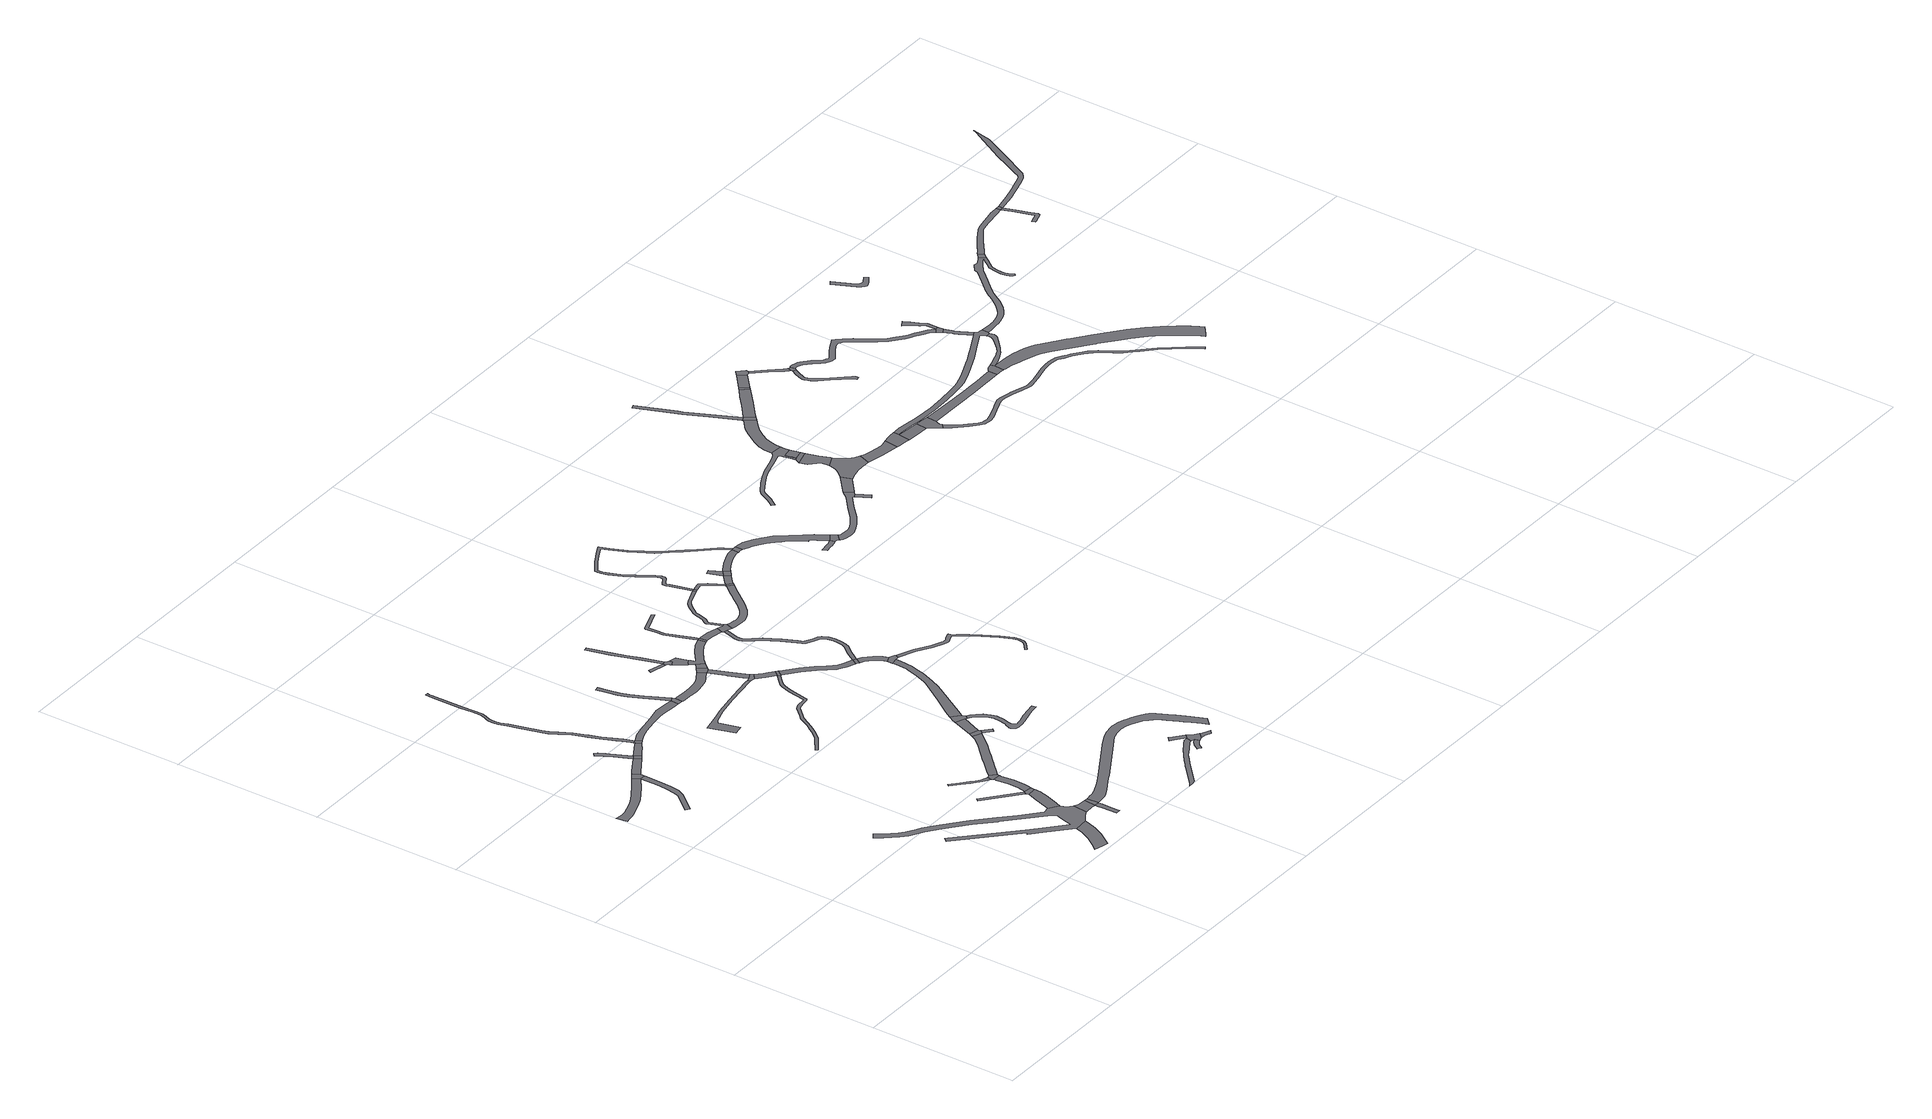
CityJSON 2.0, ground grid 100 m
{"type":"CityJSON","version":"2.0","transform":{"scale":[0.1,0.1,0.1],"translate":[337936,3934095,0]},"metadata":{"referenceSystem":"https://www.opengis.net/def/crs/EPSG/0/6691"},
"CityObjects":{
"road1":{"type":"Road","attributes":{"RoadStructureAttribute.sectionType":"1"},"geometry":[{"type":"MultiSurface","lod":"1","boundaries":[[[0,1,2,3,4,5,6,7,8,9,10,11,12,13,14,15,16,17,18,7,19,20,21,22,23,24,25,26,27,28,29]]]}]},
"road2":{"type":"Road","geometry":[{"type":"MultiSurface","lod":"1","boundaries":[[[18,30,31,19,7]]]}]},
"road3":{"type":"Road","attributes":{"RoadStructureAttribute.sectionType":"1"},"geometry":[{"type":"MultiSurface","lod":"1","boundaries":[[[32,31,30,33,34,35]]]}]},
"road4":{"type":"Road","attributes":{"RoadStructureAttribute.sectionType":"1"},"geometry":[{"type":"MultiSurface","lod":"1","boundaries":[[[36,37,38,39,40,41,42,43,44,45,46,47,48,49,50,51,52,53,54,55,56,57,58,59,60,61,62,63,64,65,66,67,68,69,70,71,72,73,74,75,76,77,78,79,80,81,82,83]]]}]},
"road5":{"type":"Road","attributes":{"RoadStructureAttribute.sectionType":"1"},"geometry":[{"type":"MultiSurface","lod":"1","boundaries":[[[84,85,86,87,88,89,90,91,92,35]]]}]},
"road6":{"type":"Road","geometry":[{"type":"MultiSurface","lod":"1","boundaries":[[[34,93,84,35]]]}]},
"road7":{"type":"Road","geometry":[{"type":"MultiSurface","lod":"1","boundaries":[[[79,94,95,96,97,98,99,100,101,102,103,104,105,106,80]]]}]},
"road8":{"type":"Road","attributes":{"RoadStructureAttribute.sectionType":"1"},"geometry":[{"type":"MultiSurface","lod":"1","boundaries":[[[107,108,109,110,84,93,111,112,113,114]]]}]},
"road9":{"type":"Road","geometry":[{"type":"MultiSurface","lod":"1","boundaries":[[[115,107,114,116,117]]]}]},
"road10":{"type":"Road","attributes":{"RoadStructureAttribute.sectionType":"1"},"geometry":[{"type":"MultiSurface","lod":"1","boundaries":[[[118,119,120,121,122,123,124,125,126,127,128,129,130,131,132,133,134,135,136,137,138,139,140,141,142,143,144,145,146,147,148,149,150,151,152,153,154,155,156,157,158,159,160,161,162,163,164,165,166,115,117]]]}]},
"road11":{"type":"Road","attributes":{"RoadStructureAttribute.sectionType":"1"},"geometry":[{"type":"MultiSurface","lod":"1","boundaries":[[[167,168,169,170]]]}]},
"road12":{"type":"Road","attributes":{"RoadStructureAttribute.sectionType":"1"},"geometry":[{"type":"MultiSurface","lod":"1","boundaries":[[[171,172,173,174,175,176,177,178,179,41,40]]]}]},
"road13":{"type":"Road","geometry":[{"type":"MultiSurface","lod":"1","boundaries":[[[180,181,182,183,184,185,36,83]]]}]},
"road14":{"type":"Road","geometry":[{"type":"MultiSurface","lod":"1","boundaries":[[[186,187,188,189,190,191,192,193,194,195,182]]]}]},
"road15":{"type":"Road","attributes":{"RoadStructureAttribute.sectionType":"1"},"geometry":[{"type":"MultiSurface","lod":"1","boundaries":[[[196,197,198,199,200,201,202,203,204,205,206,207,208,209]]]}]},
"road16":{"type":"Road","geometry":[{"type":"MultiSurface","lod":"1","boundaries":[[[210,211,170,169,212,213,177,176,214,215]]]}]},
"road17":{"type":"Road","geometry":[{"type":"MultiSurface","lod":"1","boundaries":[[[195,216,217,218,183,182]]]}]},
"road18":{"type":"Road","attributes":{"RoadStructureAttribute.sectionType":"1"},"geometry":[{"type":"MultiSurface","lod":"1","boundaries":[[[219,220,221,222,223,224,225,226,227,228,229,230,231,232,233,234,117,116]]]}]},
"road19":{"type":"Road","attributes":{"RoadStructureAttribute.sectionType":"1"},"geometry":[{"type":"MultiSurface","lod":"1","boundaries":[[[235,236,237,238,239,240,210,215,241,242,243,244,245]]]}]},
"road20":{"type":"Road","geometry":[{"type":"MultiSurface","lod":"1","boundaries":[[[246,235,245,247,248,249,250,251,252,196,209]]]}]},
"road21":{"type":"Road","attributes":{"RoadStructureAttribute.sectionType":"1"},"geometry":[{"type":"MultiSurface","lod":"1","boundaries":[[[253,254,255,256,257,258,259,260,261,262,263,264,265,227,266]]]}]},
"road22":{"type":"Road","geometry":[{"type":"MultiSurface","lod":"1","boundaries":[[[267,268,266,227,226]]]}]},
"road23":{"type":"Road","attributes":{"RoadStructureAttribute.sectionType":"1"},"geometry":[{"type":"MultiSurface","lod":"1","boundaries":[[[248,269,270,271,272,273,274,275,276,277,278,279,280,281,282,283,284,249]]]}]},
"road24":{"type":"Road","attributes":{"RoadStructureAttribute.sectionType":"1"},"geometry":[{"type":"MultiSurface","lod":"1","boundaries":[[[285,286,287,288,289,290,291,292,293,294,295,296,297,298,299,300,301,302]]]}]},
"road25":{"type":"Road","attributes":{"RoadStructureAttribute.sectionType":"1"},"geometry":[{"type":"MultiSurface","lod":"1","boundaries":[[[303,304,305,306,307,308,309,310,311,312,313,314,315,316,317,318,319,320,321,322,323,324,325,326,327,328,329,330,331,332,333,334,335,336,337,338,339,340,341,342]]]}]},
"road26":{"type":"Road","attributes":{"RoadStructureAttribute.sectionType":"1"},"geometry":[{"type":"MultiSurface","lod":"1","boundaries":[[[267,343,344,345,346,347,348,349,350,351,352,353,354,355,356,357,358,359,268]]]}]},
"road27":{"type":"Road","geometry":[{"type":"MultiSurface","lod":"1","boundaries":[[[360,278,277,361,362,363,364,365,366]]]}]},
"road28":{"type":"Road","geometry":[{"type":"MultiSurface","lod":"1","boundaries":[[[367,368,363,362]]]}]},
"road29":{"type":"Road","attributes":{"RoadStructureAttribute.sectionType":"1"},"geometry":[{"type":"MultiSurface","lod":"1","boundaries":[[[360,366,369,370,371]]]}]},
"road30":{"type":"Road","geometry":[{"type":"MultiSurface","lod":"1","boundaries":[[[372,373,374,375]]]}]},
"road31":{"type":"Road","attributes":{"RoadStructureAttribute.sectionType":"1"},"geometry":[{"type":"MultiSurface","lod":"1","boundaries":[[[376,377,378,379,380,381,382,383,384,385,386,387,388,389,390,391,392,393,394,395,396,397,398,399,400,401,402,403]]]}]},
"road32":{"type":"Road","attributes":{"RoadStructureAttribute.sectionType":"1"},"geometry":[{"type":"MultiSurface","lod":"1","boundaries":[[[216,404,405,406,407,408,409,410,411,412,413,414,415,416,417,418,419,420,421,422,423,424,425,426,427,428,429,430,431,432,433,434,435,436,437,438,439,440,441,442,443,444,445,446,447,448,449,450,451,452,453,454,455,456,457,458,459,460,461,462,217]]]}]},
"road33":{"type":"Road","geometry":[{"type":"MultiSurface","lod":"1","boundaries":[[[370,463,464,465,466,467,468,469,470,471,371]]]}]},
"road34":{"type":"Road","geometry":[{"type":"MultiSurface","lod":"1","boundaries":[[[472,473,352,351,474,475]]]}]},
"road35":{"type":"Road","attributes":{"RoadStructureAttribute.sectionType":"1"},"geometry":[{"type":"MultiSurface","lod":"1","boundaries":[[[476,477,478,479,480,481,482,483,484,375]]]}]},
"road36":{"type":"Road","geometry":[{"type":"MultiSurface","lod":"1","boundaries":[[[485,476,375,374,486,487,488,489,490,491]]]}]},
"road37":{"type":"Road","attributes":{"RoadStructureAttribute.sectionType":"1"},"geometry":[{"type":"MultiSurface","lod":"1","boundaries":[[[474,492,493,494,495,496,497,498,475]]]}]},
"road38":{"type":"Road","geometry":[{"type":"MultiSurface","lod":"1","boundaries":[[[301,499,500,496,495,302]]]}]},
"road39":{"type":"Road","geometry":[{"type":"MultiSurface","lod":"1","boundaries":[[[501,502,503,504,491,490,489,505,506,507,508,509,510]]]}]},
"road40":{"type":"Road","geometry":[{"type":"MultiSurface","lod":"1","boundaries":[[[511,512,513,473,472]]]}]},
"road41":{"type":"Road","attributes":{"RoadStructureAttribute.sectionType":"1"},"geometry":[{"type":"MultiSurface","lod":"1","boundaries":[[[514,515,500,499,516,517,342,518]]]}]},
"road42":{"type":"Road","geometry":[{"type":"MultiSurface","lod":"1","boundaries":[[[519,518,342,341,520]]]}]},
"road43":{"type":"Road","attributes":{"RoadStructureAttribute.sectionType":"1"},"geometry":[{"type":"MultiSurface","lod":"1","boundaries":[[[521,522,523,524,525,526,527,528,529,530,531,532,533,534,535,536,537,538,539,540,541,542,543,544,545,546,547,548,549,550,551,552,553,554,555,556,557,558,559,560,561,562,466,465]]]}]},
"road44":{"type":"Road","geometry":[{"type":"MultiSurface","lod":"1","boundaries":[[[563,564,565,566,567,568,569,570,571,572,573]]]}]},
"road45":{"type":"Road","attributes":{"RoadStructureAttribute.sectionType":"1"},"geometry":[{"type":"MultiSurface","lod":"1","boundaries":[[[574,575,576,577,578,579,580,501,510,509,512,511,581,582,583,584,585]]]}]},
"road46":{"type":"Road","geometry":[{"type":"MultiSurface","lod":"1","boundaries":[[[586,587,588,589,590,591]]]}]},
"road47":{"type":"Road","attributes":{"RoadStructureAttribute.sectionType":"1"},"geometry":[{"type":"MultiSurface","lod":"1","boundaries":[[[592,593,594,595,596,597,598,599,600,469,468,601,602,603,604,605,606,607,608,609]]]}]},
"road48":{"type":"Road","geometry":[{"type":"MultiSurface","lod":"1","boundaries":[[[610,563,573,611,612,613,614,586,591,615,402,401,616,617]]]}]},
"road49":{"type":"Road","attributes":{"RoadStructureAttribute.sectionType":"1"},"geometry":[{"type":"MultiSurface","lod":"1","boundaries":[[[618,619,620,621,622,623,624,625,626,627,628,629,630,631,632,633,634,635,519,520]]]}]},
"road50":{"type":"Road","attributes":{"RoadStructureAttribute.sectionType":"1"},"geometry":[{"type":"MultiSurface","lod":"1","boundaries":[[[636,637,638,639,612,611]]]}]},
"road51":{"type":"Road","geometry":[{"type":"MultiSurface","lod":"1","boundaries":[[[640,574,585,641,642]]]}]},
"road52":{"type":"Road","attributes":{"RoadStructureAttribute.sectionType":"1"},"geometry":[{"type":"MultiSurface","lod":"1","boundaries":[[[640,643,644,645,646,647,648,649,650,651,652,653,654,655,574]]]}]},
"road53":{"type":"Road","geometry":[{"type":"MultiSurface","lod":"1","boundaries":[[[626,656,657,658,627]]]}]},
"road54":{"type":"Road","attributes":{"RoadStructureAttribute.sectionType":"1"},"geometry":[{"type":"MultiSurface","lod":"1","boundaries":[[[641,659,660,661,662,663,664,642]]]}]},
"road55":{"type":"Road","attributes":{"RoadStructureAttribute.sectionType":"1"},"geometry":[{"type":"MultiSurface","lod":"1","boundaries":[[[665,666,667,658,657,668,669,670,671,672]]]}]},
"road56":{"type":"Road","attributes":{"RoadStructureAttribute.sectionType":"1"},"geometry":[{"type":"MultiSurface","lod":"1","boundaries":[[[673,674,675,676,677,678,679,680,681,682,683,684,685,686,687,688,689,690,691,692,693,694,695,627,658,696,697,698,699,700,701,702,703,704,705,706,707,708,709,710,711,712,713,714,715,716,717,718,719,720,721]]]}]},
"road57":{"type":"Road","geometry":[{"type":"MultiSurface","lod":"1","boundaries":[[[671,609,608,722,723,724,725,726,672]]]}]},
"road58":{"type":"Road","geometry":[{"type":"MultiSurface","lod":"1","boundaries":[[[727,728,729,662,661,721,720,730,731]]]}]},
"road59":{"type":"Road","attributes":{"RoadStructureAttribute.sectionType":"1"},"geometry":[{"type":"MultiSurface","lod":"1","boundaries":[[[728,732,733,734,735,736,737,738,739,740,741,742,743,744,745,746,747,748,749,750,751,752,753,729]]]}]},
"road60":{"type":"Road","attributes":{"RoadStructureAttribute.sectionType":"1"},"geometry":[{"type":"MultiSurface","lod":"1","boundaries":[[[724,754,755,756,757,758,759,760,761,762,763,764,765,766,767,768,769,770,771,772,773,774,775,776,777,778,779,780,781,782,783,784,785,786,787,788,789,790,791,792,725]]]}]},
"road61":{"type":"Road","attributes":{"RoadStructureAttribute.sectionType":"1"},"geometry":[{"type":"MultiSurface","lod":"1","boundaries":[[[793,794,795,796,797,798,799,800,801,802,803,804,805,806,807,808,809,810,811,812,813,814,815,816,817,818,819,727,731]]]}]},
"road62":{"type":"Road","geometry":[{"type":"MultiSurface","lod":"1","boundaries":[[[820,743,742,821]]]}]},
"road63":{"type":"Road","attributes":{"RoadStructureAttribute.sectionType":"1"},"geometry":[{"type":"MultiSurface","lod":"1","boundaries":[[[822,823,824,825,826,827,828,829,830,820,821]]]}]},
"road64":{"type":"Road","geometry":[{"type":"MultiSurface","lod":"1","boundaries":[[[825,824,805,804,831]]]}]},
"road65":{"type":"Road","attributes":{"RoadStructureAttribute.sectionType":"1"},"geometry":[{"type":"MultiSurface","lod":"1","boundaries":[[[832,833,834,835,836,837,825,831]]]}]},
"road66":{"type":"Road","geometry":[{"type":"MultiSurface","lod":"1","boundaries":[[[838,839,840,835]]]}]},
"road67":{"type":"Road","geometry":[{"type":"MultiSurface","lod":"1","boundaries":[[[841,838,835,834]]]}]},
"road68":{"type":"Road","attributes":{"RoadStructureAttribute.sectionType":"1"},"geometry":[{"type":"MultiSurface","lod":"1","boundaries":[[[842,843,844,845,846,847,848,849,850,851,852,853,854,855,856,857,858,859,860,861,862,863,864,865,866,867,868,869,870,871,872,873,743,820,874,875,876,877,878,879,880,881,882,883,884,885,886,887,888,889,890,891,892,893,894,895,896,897,898,899,900,901,902,903,904]]]}]},
"road69":{"type":"Road","attributes":{"RoadStructureAttribute.sectionType":"1"},"geometry":[{"type":"MultiSurface","lod":"1","boundaries":[[[905,906,907,908,909,910,838,841,911,912,913,914,915,916,917,903]]]}]},
"road70":{"type":"Road","geometry":[{"type":"MultiSurface","lod":"1","boundaries":[[[903,917,918,919,920,921,904]]]}]},
"road71":{"type":"Road","attributes":{"RoadStructureAttribute.sectionType":"1"},"geometry":[{"type":"MultiSurface","lod":"1","boundaries":[[[919,922,923,924,925,926,927,928,929,930,931,932,933,934,935,936,937,938,939,940,941,942,943,944,945,946,947,948,949,920]]]}]},
"road72":{"type":"Road","geometry":[{"type":"MultiSurface","lod":"1","boundaries":[[[950,951,952,953,954,955,956,957,958,959,960,961,938]]]}]},
"road73":{"type":"Road","geometry":[{"type":"MultiSurface","lod":"1","boundaries":[[[962,963,964,965,939,938,961]]]}]},
"road74":{"type":"Road","attributes":{"RoadStructureAttribute.sectionType":"1"},"geometry":[{"type":"MultiSurface","lod":"1","boundaries":[[[966,967,968,969,970,971,972,973,974,975,976,977,964,963,978,979,980,981,982,983,984,985,986,987,988,989,990,991,992]]]}]},
"road75":{"type":"Road","geometry":[{"type":"MultiSurface","lod":"1","boundaries":[[[991,993,994,992]]]}]},
"road76":{"type":"Road","attributes":{"RoadStructureAttribute.sectionType":"1"},"geometry":[{"type":"MultiSurface","lod":"1","boundaries":[[[995,996,997,998,999,1000,1001,1002,1003,1004,1005,1006,1007,1008,1009,1010,1011,1012,1013,1014,1015,1016,1017,1018,1019,1020,1021,1022,1023,1024,1025,1026,1027,1028,1029,1030,1031,1032,1033,1034,1035,1036,1037,1038,1039,1040,1041]]]}]},
"road77":{"type":"Road","attributes":{"RoadStructureAttribute.sectionType":"1"},"geometry":[{"type":"MultiSurface","lod":"1","boundaries":[[[1042,968,967,1043,1044,1045]]]}]},
"road78":{"type":"Road","attributes":{"function":"3","RoadStructureAttribute.sectionType":"1"},"geometry":[{"type":"MultiSurface","lod":"1","boundaries":[[[1046,1047,1048,1049,1050,1051,1052,1053]]]}]},
"road79":{"type":"Road","geometry":[{"type":"MultiSurface","lod":"1","boundaries":[[[1040,1054,1049,1048,1055,1056,1041]]]}]},
"road80":{"type":"Road","geometry":[{"type":"MultiSurface","lod":"1","boundaries":[[[1057,1058,1059,1053,1052,1060,1061,1062,1042,1045,1063,1064,1065,1066,1067,1068]]]}]},
"road81":{"type":"Road","geometry":[{"type":"MultiSurface","lod":"1","boundaries":[[[1069,1000,999,1070,1071,1072,1073,1074,1056,1055]]]}]},
"road82":{"type":"Road","attributes":{"function":"3","RoadStructureAttribute.sectionType":"1"},"geometry":[{"type":"MultiSurface","lod":"1","boundaries":[[[1075,1076,1077,1078,1079,1080,1081,1082,1003,1002,1083,1084,1085,1086,1087,1088,1089,1090,1091,1092,1093]]]}]},
"road83":{"type":"Road","attributes":{"function":"3","RoadStructureAttribute.sectionType":"1"},"geometry":[{"type":"MultiSurface","lod":"1","boundaries":[[[1067,1094,1095,1096,1097,1098,1099,1100,1068]]]}]},
"road84":{"type":"Road","attributes":{"RoadStructureAttribute.sectionType":"1"},"geometry":[{"type":"MultiSurface","lod":"1","boundaries":[[[1101,1102,1103,1104,1105,1106,1107,1108,1109,1110]]]}]},
"road85":{"type":"Road","geometry":[{"type":"MultiSurface","lod":"1","boundaries":[[[1110,1093,1092,1111,1101]]]}]},
"road86":{"type":"Road","geometry":[{"type":"MultiSurface","lod":"1","boundaries":[[[1112,1113,1114,1115,1116,1096,1095,1117,1118,1119,1120]]]}]},
"road87":{"type":"Road","attributes":{"function":"3","RoadStructureAttribute.sectionType":"1"},"geometry":[{"type":"MultiSurface","lod":"1","boundaries":[[[1111,1121,1122,1123,1124,1125,1126,1127,1128,1101]]]}]},
"road88":{"type":"Road","attributes":{"function":"3","RoadStructureAttribute.sectionType":"1"},"geometry":[{"type":"MultiSurface","lod":"1","boundaries":[[[1129,1130,1131,1120,1119]]]}]},
"road89":{"type":"Road","geometry":[{"type":"MultiSurface","lod":"1","boundaries":[[[1130,1132,1133,1134,1135,1136,1137,1138,1131]]]}]},
"road90":{"type":"Road","geometry":[{"type":"MultiSurface","lod":"1","boundaries":[[[1139,1124,1123,1140,1141]]]}]},
"road91":{"type":"Road","attributes":{"function":"3","RoadStructureAttribute.sectionType":"1"},"geometry":[{"type":"MultiSurface","lod":"1","boundaries":[[[1141,1140,1142,1143]]]}]},
"road92":{"type":"Road","geometry":[{"type":"MultiSurface","lod":"1","boundaries":[[[1142,1144,1145,1146,1147,1148,1143]]]}]},
"road93":{"type":"Road","attributes":{"RoadStructureAttribute.sectionType":"1"},"geometry":[{"type":"MultiSurface","lod":"1","boundaries":[[[1149,1150,1151,1145,1144,1152,1153,1154,1155,1156]]]}]},
"road94":{"type":"Road","attributes":{"RoadStructureAttribute.sectionType":"1"},"geometry":[{"type":"MultiSurface","lod":"1","boundaries":[[[1157,1158,1159,1160,1161,1162,1163,1164,1165,1166,1167,1168,1169,1170,1171,1172,1173,1174,1175,1176,1177,1178,1179,1180]]]}]},
"road95":{"type":"Road","geometry":[{"type":"MultiSurface","lod":"1","boundaries":[[[1155,1181,1182,1157,1180,1183,1184,1185,1186,1187,1156]]]}]},
"road96":{"type":"Road","attributes":{"function":"3","RoadStructureAttribute.sectionType":"1"},"geometry":[{"type":"MultiSurface","lod":"1","boundaries":[[[1188,1189,1190,1191,1192,1193,1194,1137,1136,1195,1196,1197,1198]]]}]},
"road97":{"type":"Road","attributes":{"RoadStructureAttribute.sectionType":"1"},"geometry":[{"type":"MultiSurface","lod":"1","boundaries":[[[1199,1200,1201,1202,1203,1204,1205,1206,1207,1208,1209,1210,1211,1212,1213,1214,1215,1216,1217,1218,1219,1220,1221,1222,1114,1113,1223,1224,1225,1226,1227,1228,1229,1230,1231,1232,1233,1234,1235,1236,1237,1238,1239,1240]]]}]},
"road98":{"type":"Road","attributes":{"RoadStructureAttribute.sectionType":"1"},"geometry":[{"type":"MultiSurface","lod":"1","boundaries":[[[1241,1242,1243,1244,1245,1246,1247,1248,1249,1250,1251,1252,1253,1254,1255,1256,1257,1258,1259,1260,1261,1262,1263,1264,1265,1266,1267,1268,1269,1270,1271,1272,1273,1274,1275,1276,1277,1278,1279,1280,1281,1282,1283,1284,1285,1286,1287,1288,1289,1290,1291,1292,1293,1294,1295,1296,1297,1298,1299,1300,1301,1302,1303,1304,1305,1306,1307,1308,1309,1310,1311,1312,1313,1314,1315,1316,1317,1318,1319,1320,1321,1322,1323,1324,1325,1326,1133,1132]]]}]},
"road99":{"type":"Road","attributes":{"RoadStructureAttribute.sectionType":"1"},"geometry":[{"type":"MultiSurface","lod":"1","boundaries":[[[1327,1328,1329,1330,1331,1332,1333,1334,1335,1336,1337,1338,1339,1340,1341,1342,1343,1344,1345,1346,1347,1348,1349,1350,1351,1352,1353,1354,1355,1356,1357,1358,1359,1186,1185,1360,1361,1362,1363,1364,1365,1366,1367,1368,1369,1370,1371,1372,1373,1374,1375,1376,1377,1378,1379,1380,1381,1382,1383,1384,1385,1386,1387,1388,1389,1390,1391,1392,1393,1394]]]}]},
"road100":{"type":"Road","geometry":[{"type":"MultiSurface","lod":"1","boundaries":[[[1395,1396,1397,1398,1397,1399,1400,1401,1402,1188,1198]]]}]},
"road101":{"type":"Road","attributes":{"RoadStructureAttribute.sectionType":"1"},"geometry":[{"type":"MultiSurface","lod":"1","boundaries":[[[1403,1404,1405,1406,1407,1408,1409,1410,1411,1412,1240,1239,1413,1414,1415,1416,1417,1418,1419,1420,1421,1422,1399,1397]]]}]},
"road102":{"type":"Road","geometry":[{"type":"MultiSurface","lod":"1","boundaries":[[[1423,1424,1425,1426,1327,1394]]]}]},
"road103":{"type":"Road","attributes":{"RoadStructureAttribute.sectionType":"1"},"geometry":[{"type":"MultiSurface","lod":"1","boundaries":[[[1426,1427,1428,1429,1430,1431,1432,1433,1434,1435,1436,1327]]]}]},
"road104":{"type":"Road","geometry":[{"type":"MultiSurface","lod":"1","boundaries":[[[1204,1437,1438,1439,1440,1441,1425,1424,1442,1443,1444,1445,1446,1447,1205]]]}]},
"road105":{"type":"Road","attributes":{"function":"3","RoadStructureAttribute.sectionType":"1"},"geometry":[{"type":"MultiSurface","lod":"1","boundaries":[[[1396,1448,1449,1450,1451,1452,1453,1454,1455,1456,1457,1458,1459,1460,1461,1462,1463,1464,1465,1466,1467,1468,1469,1470,1471,1472,1473,1474,1475,1476,1477,1478,1479,1480,1481,1482,1483,1484,1485,1486,1487,1488,1489,1490,1491,1492,1493,1494,1397]]]}]},
"road106":{"type":"Road","attributes":{"RoadStructureAttribute.sectionType":"1"},"geometry":[{"type":"MultiSurface","lod":"1","boundaries":[[[1495,1496,1497,1498,1499,1500,1501,1502,1503,1504,1505,1506,1507,1508,1509,1510,1511,1512]]]}]},
"road107":{"type":"Road","attributes":{"RoadStructureAttribute.sectionType":"1"},"geometry":[{"type":"MultiSurface","lod":"1","boundaries":[[[1513,1514,1515,1516,1517,1518,1519,1520,1521,1522,1523,1524,1525,1526,1527,1528,1529,1530,1531,1532,1533,1534,1535,1536,1537,1201,1200,1538,1539,1540,1541,1542,1543,1544,1545,1546,1547,1548,1549,1550,1551,1552,1553,1554,1555,1556,1557,1558,1559,1560,1561,1562,1563,1564,1565,1566,1567,1568,1569,1570,1571,1572,1573,1574,1575,1576,1577,1578,1579,1580,1581,1582,1583,1584,1585,1557]]]}]},
"road108":{"type":"Road","geometry":[{"type":"MultiSurface","lod":"1","boundaries":[[[1586,1587,1588,1513,1557,1585]]]}]},
"road109":{"type":"Road","attributes":{"RoadStructureAttribute.sectionType":"1"},"geometry":[{"type":"MultiSurface","lod":"1","boundaries":[[[1589,1590,1591,1592,1593,1594,1595,1596,1597,1598,1599,1600,1601,1602,1587,1586,1603,1604,1605,1606,1607,1608,1609,1610,1611,1612,1613]]]}]},
"road110":{"type":"Road","attributes":{"RoadStructureAttribute.sectionType":"1"},"geometry":[{"type":"MultiSurface","lod":"1","boundaries":[[[1614,1615,1616,1617,1618,1619,1620,1621,1622,1623,1624,1625,1626,1627,1613]]]}]},
"road111":{"type":"Road","geometry":[{"type":"MultiSurface","lod":"1","boundaries":[[[1627,1628,1589,1613]]]}]},
"road112":{"type":"Road","attributes":{"RoadStructureAttribute.sectionType":"1"},"geometry":[{"type":"MultiSurface","lod":"1","boundaries":[[[1627,1629,1630,1631,1632,1633,1634,1635,1636,1637,1638,1639,1640,1641,1642,1643,1644,1645,1646,1647,1648,1649,1650,1651,1652,1653,1654,1655,1656,1628]]]}]}
},
"vertices":[
[40,2486,0],[47,2487,0],[78,2490,0],[99,2496,0],[196,2530,0],[252,2557,0],[357,2624,0],[442,2685,0],[442,2567,0],[437,2499,0],[428,2439,0],[418,2404,0],[315,2276,0],[338,2257,0],[442,2385,0],[465,2428,0],[475,2495,0],[480,2566,0],[480,2685,0],[410,2730,0],[326,2670,0],[290,2646,0],[265,2631,0],[225,2605,0],[175,2581,0],[87,2552,0],[64,2550,0],[34,2549,0],[6,2555,0],[18,2482,0],
[480,2712,0],[456,2762,0],
[475,2775,0],[503,2728,0],[622,2807,0],[595,2849,0],
[1665,434,0],[1647,448,0],[1628,469,0],[1622,479,0],[1619,502,0],[1554,543,0],[1510,534,0],[1393,642,0],[1302,727,0],[1183,838,0],[1040,958,0],[952,1025,0],[924,1041,0],[862,1075,0],[829,1105,0],[771,1175,0],[734,1222,0],[699,1194,0],[736,1146,0],[797,1074,0],[835,1038,0],[836,1038,0],[928,987,0],[1012,923,0],[1153,804,0],[1268,697,0],[1273,693,0],[1506,476,0],[1522,453,0],[1515,429,0],[1499,367,0],[1489,331,0],[1436,380,0],[1346,462,0],[1289,515,0],[953,835,0],[938,849,0],[933,844,0],[914,824,0],[1265,490,0],[1255,480,0],[1254,479,0],[1340,400,0],[1473,278,0],[1570,286,0],[1599,306,0],[1616,318,0],[1651,334,0],
[620,2865,0],[560,2993,0],[549,3012,0],[526,3054,0],[511,3072,0],[488,3053,0],[501,3037,0],[518,3006,0],[533,2979,0],
[647,2824,0],
[1471,272,0],[1456,225,0],[1429,170,0],[1423,161,0],[1384,105,0],[1348,59,0],[1403,43,0],[1443,35,0],[1456,52,0],[1507,124,0],[1525,160,0],[1540,192,0],[1562,261,0],
[741,2938,0],[721,2926,0],[699,2913,0],[646,2881,0],[675,2842,0],[725,2873,0],[745,2893,0],[763,2904,0],
[739,2944,0],[785,2918,0],[763,2952,0],
[758,2968,0],[737,3020,0],[723,3049,0],[682,3142,0],[657,3212,0],[645,3242,0],[622,3302,0],[580,3375,0],[553,3424,0],[538,3468,0],[506,3593,0],[486,3668,0],[465,3716,0],[460,3749,0],[460,3775,0],[464,3792,0],[481,3827,0],[484,3841,0],[488,3856,0],[481,3994,0],[478,4213,0],[479,4229,0],[480,4234,0],[481,4246,0],[463,4247,0],[460,4213,0],[461,4195,0],[463,3994,0],[467,3915,0],[469,3858,0],[464,3833,0],[456,3818,0],[447,3798,0],[446,3795,0],[442,3776,0],[442,3748,0],[447,3713,0],[462,3661,0],[482,3587,0],[514,3461,0],[530,3413,0],[559,3363,0],[600,3291,0],[622,3233,0],[633,3203,0],[659,3132,0],[698,3044,0],[714,3010,0],[734,2959,0],
[1399,945,0],[1383,925,0],[1609,740,0],[1624,760,0],
[1632,538,0],[1666,631,0],[1678,686,0],[1680,706,0],[1680,714,0],[1679,725,0],[1619,720,0],[1592,654,0],[1562,568,0],
[1661,336,0],[1716,337,0],[1743,335,0],[1748,414,0],[1720,416,0],[1696,421,0],
[1743,315,0],[1743,271,0],[1744,240,0],[1745,183,0],[1779,183,0],[1778,209,0],[1777,236,0],[1776,271,0],[1776,308,0],[1776,335,0],
[1628,1027,0],[1609,1032,0],[1585,1041,0],[1558,1063,0],[1532,1086,0],[1487,1126,0],[1430,1175,0],[1417,1160,0],[1473,1111,0],[1519,1071,0],[1529,1062,0],[1575,1024,0],[1600,1007,0],[1620,996,0],
[1628,762,0],[1626,760,0],[1616,731,0],[1619,726,0],[1678,742,0],[1680,751,0],
[1776,336,0],[1773,414,0],[1751,414,0],
[788,2920,0],[833,2941,0],[891,2958,0],[979,2974,0],[1059,2984,0],[1098,2986,0],[1197,2978,0],[1236,2975,0],[1241,3030,0],[1202,3033,0],[1107,3041,0],[1043,3028,0],[973,3014,0],[882,2997,0],[819,2979,0],[768,2955,0],
[1631,984,0],[1631,979,0],[1631,967,0],[1636,917,0],[1639,882,0],[1640,818,0],[1685,780,0],[1692,813,0],[1691,884,0],[1683,967,0],[1684,980,0],
[1630,986,0],[1685,990,0],[1688,999,0],[1648,1034,0],[1644,1030,0],[1639,1026,0],[1630,1027,0],
[1212,3154,0],[1193,3192,0],[1156,3272,0],[1140,3328,0],[1127,3393,0],[1112,3468,0],[1083,3462,0],[1099,3382,0],[1111,3321,0],[1128,3261,0],[1166,3179,0],[1182,3147,0],[1184,3144,0],[1268,3043,0],
[1271,2972,0],[1276,3026,0],
[1715,1028,0],[1758,1071,0],[1773,1085,0],[1803,1118,0],[1837,1150,0],[1860,1175,0],[1921,1235,0],[1973,1300,0],[1998,1331,0],[1943,1358,0],[1923,1324,0],[1879,1271,0],[1764,1157,0],[1739,1131,0],[1681,1071,0],[1678,1068,0],
[1662,2789,0],[1572,2777,0],[1446,2757,0],[1313,2733,0],[1247,2715,0],[1120,2684,0],[1176,2515,0],[1239,2529,0],[1203,2663,0],[1207,2671,0],[1215,2677,0],[1224,2682,0],[1318,2714,0],[1449,2738,0],[1574,2757,0],[1665,2769,0],[1686,2771,0],[1683,2791,0],
[1787,2642,0],[1753,2607,0],[1740,2583,0],[1722,2518,0],[1700,2402,0],[1698,2400,0],[1626,2391,0],[1615,2385,0],[1597,2376,0],[1545,2321,0],[1519,2295,0],[1476,2215,0],[1473,2210,0],[1471,2207,0],[1455,2183,0],[1428,2144,0],[1394,2104,0],[1379,2094,0],[1289,2029,0],[1301,2013,0],[1332,2036,0],[1407,2090,0],[1444,2132,0],[1464,2161,0],[1488,2196,0],[1535,2283,0],[1559,2308,0],[1610,2360,0],[1632,2371,0],[1668,2376,0],[1706,2381,0],[1717,2389,0],[1719,2398,0],[1742,2514,0],[1754,2557,0],[1759,2576,0],[1770,2595,0],[1801,2628,0],[1837,2660,0],[1827,2678,0],
[1285,2970,0],[1362,2966,0],[1365,2966,0],[1415,2965,0],[1432,2967,0],[1478,2972,0],[1523,2985,0],[1555,3002,0],[1608,3037,0],[1581,3085,0],[1527,3049,0],[1503,3036,0],[1467,3026,0],[1427,3022,0],[1412,3020,0],[1367,3021,0],[1289,3025,0],
[1954,1384,0],[2002,1333,0],[2004,1333,0],[2024,1354,0],[2018,1359,0],[2016,1363,0],[2016,1368,0],
[2059,1288,0],[2077,1305,0],
[2019,1375,0],[2075,1502,0],[2011,1528,0],
[1435,3328,0],[1427,3309,0],[1539,3282,0],[1544,3300,0],
[2625,315,0],[2597,299,0],[2576,285,0],[2541,262,0],[2445,187,0],[2427,173,0],[2425,171,0],[2414,161,0],[2399,148,0],[2389,138,0],[2255,17,0],[2238,2,0],[2262,4,0],[2290,9,0],[2409,116,0],[2443,147,0],[2447,150,0],[2454,156,0],[2462,163,0],[2475,174,0],[2508,203,0],[2560,235,0],[2566,239,0],[2615,269,0],[2634,280,0],[2643,278,0],[2652,315,0],[2651,315,0],
[1788,336,0],[1821,340,0],[1855,346,0],[1876,353,0],[1883,356,0],[1917,375,0],[1954,397,0],[1994,420,0],[2025,438,0],[2058,457,0],[2336,623,0],[2412,667,0],[2446,678,0],[2457,681,0],[2481,686,0],[2515,689,0],[2559,682,0],[2593,668,0],[2650,641,0],[2657,635,0],[2683,610,0],[2719,573,0],[2745,525,0],[2778,457,0],[2789,434,0],[2809,391,0],[2834,334,0],[2852,294,0],[2899,342,0],[2857,436,0],[2847,461,0],[2821,513,0],[2800,556,0],[2767,621,0],[2760,632,0],[2744,651,0],[2729,664,0],[2696,687,0],[2672,700,0],[2650,712,0],[2626,723,0],[2605,732,0],[2560,744,0],[2518,750,0],[2507,750,0],[2497,749,0],[2429,739,0],[2386,724,0],[2305,678,0],[2232,635,0],[2026,511,0],[1964,476,0],[1912,450,0],[1886,437,0],[1873,432,0],[1859,427,0],[1833,420,0],[1806,417,0],[1786,415,0],
[2077,1502,0],[2079,1501,0],[2085,1497,0],[2103,1520,0],[2102,1522,0],[2096,1541,0],[2038,1589,0],[2033,1579,0],[2024,1559,0],
[1655,3063,0],[1616,3112,0],[1610,3035,0],[1648,3048,0],
[1567,3308,0],[1523,3449,0],[1495,3535,0],[1470,3612,0],[1427,3771,0],[1403,3765,0],[1446,3605,0],[1472,3526,0],[1499,3441,0],
[1572,3294,0],[1544,3280,0],[1553,3278,0],[1560,3262,0],[1565,3254,0],[1591,3269,0],[1595,3288,0],
[1654,2925,0],[1658,2915,0],[1691,2828,0],[1702,2798,0],[1743,2817,0],[1733,2844,0],[1693,2938,0],
[1719,2769,0],[1754,2798,0],
[1663,3201,0],[1648,3249,0],[1644,3261,0],[1639,3278,0],[1578,3232,0],[1579,3230,0],[1592,3212,0],[1608,3190,0],[1621,3175,0],[1643,3195,0],
[1692,3103,0],[1652,3141,0],[1625,3119,0],
[1824,2738,0],[1798,2758,0],[1769,2723,0],[1784,2712,0],[1855,2714,0],
[1870,2701,0],[1843,2666,0],
[2107,1480,0],[2133,1458,0],[2153,1431,0],[2171,1396,0],[2178,1367,0],[2174,1325,0],[2167,1294,0],[2164,1279,0],[2154,1262,0],[2146,1245,0],[2144,1234,0],[2144,1225,0],[2147,1214,0],[2154,1204,0],[2161,1198,0],[2171,1195,0],[2184,1192,0],[2198,1192,0],[2218,1193,0],[2254,1200,0],[2308,1215,0],[2366,1228,0],[2384,1230,0],[2421,1234,0],[2417,1264,0],[2361,1256,0],[2301,1243,0],[2247,1228,0],[2216,1223,0],[2212,1223,0],[2202,1227,0],[2195,1234,0],[2189,1241,0],[2188,1247,0],[2188,1254,0],[2192,1273,0],[2203,1321,0],[2207,1369,0],[2198,1406,0],[2178,1447,0],[2154,1478,0],[2125,1502,0],
[2670,270,0],[2666,269,0],[2640,257,0],[2617,238,0],[2592,200,0],[2598,196,0],[2617,184,0],[2639,218,0],[2656,231,0],[2676,241,0],[2677,241,0],
[1876,3282,0],[1817,3261,0],[1759,3224,0],[1686,3167,0],[1684,3166,0],[1676,3159,0],[1666,3189,0],[1712,3124,0],[1720,3131,0],[1787,3183,0],[1839,3215,0],[1887,3233,0],
[2676,340,0],[2603,400,0],[2594,408,0],[2570,384,0],[2594,364,0],[2652,317,0],
[2328,2177,0],[2322,2097,0],[2321,2094,0],[2294,2005,0],[2269,1939,0],[2258,1917,0],[2152,1753,0],[2090,1669,0],[2070,1639,0],[2124,1588,0],[2272,1837,0],[2302,1899,0],[2336,1990,0],[2349,2032,0],[2366,2088,0],[2373,2178,0],[2371,2206,0],[2326,2202,0],
[2671,271,0],[2702,247,0],[2736,282,0],[2714,303,0],[2684,332,0],[2653,316,0],[2644,278,0],[2670,271,0],
[1849,2661,0],[1936,2587,0],[2003,2524,0],[2047,2474,0],[2074,2440,0],[2085,2430,0],[2103,2416,0],[2141,2397,0],[2195,2375,0],[2220,2413,0],[2168,2435,0],[2160,2438,0],[2128,2454,0],[2106,2472,0],[2081,2503,0],[2035,2556,0],[1966,2620,0],[1877,2696,0],
[2736,246,0],[2778,228,0],[2804,250,0],[2743,275,0],
[1894,3289,0],[1901,3235,0],[1896,3284,0],
[1884,3316,0],[1845,3422,0],[1821,3484,0],[1819,3543,0],[1815,3595,0],[1951,3648,0],[1943,3667,0],[1798,3610,0],[1794,3602,0],[1799,3542,0],[1802,3480,0],[1828,3409,0],[1865,3311,0],
[2212,2367,0],[2220,2363,0],[2242,2402,0],
[1916,3236,0],[1960,3233,0],[2026,3219,0],[2042,3264,0],[1967,3283,0],[1915,3287,0],
[2352,2292,0],[2321,2338,0],[2273,2384,0],[2246,2348,0],[2286,2309,0],[2311,2272,0],[2322,2238,0],[2364,2257,0],
[2011,3115,0],[2011,3085,0],[2011,3079,0],[2015,3064,0],[2051,3016,0],[2060,3006,0],[2091,2970,0],[2115,2930,0],[2144,2876,0],[2186,2789,0],[2198,2762,0],[2202,2752,0],[2212,2742,0],[2263,2717,0],[2293,2705,0],[2304,2695,0],[2321,2665,0],[2327,2627,0],[2323,2589,0],[2318,2557,0],[2308,2532,0],[2264,2483,0],[2241,2446,0],[2262,2433,0],[2285,2468,0],[2330,2519,0],[2342,2550,0],[2348,2585,0],[2352,2628,0],[2350,2638,0],[2345,2674,0],[2324,2710,0],[2316,2717,0],[2306,2726,0],[2273,2739,0],[2226,2763,0],[2223,2766,0],[2209,2800,0],[2166,2887,0],[2137,2942,0],[2112,2984,0],[2071,3031,0],[2070,3032,0],[2038,3075,0],[2036,3083,0],[2036,3085,0],[2037,3114,0],[2059,3201,0],[2035,3206,0],
[2378,2211,0],[2386,2212,0],[2395,2210,0],[2408,2237,0],[2402,2240,0],
[2111,3241,0],[2104,3257,0],[2086,3250,0],[2064,3203,0],[2096,3193,0],
[2069,3343,0],[2068,3347,0],[2069,3348,0],[2085,3373,0],[2092,3385,0],[2110,3445,0],[2113,3464,0],[2157,3523,0],[2178,3544,0],[2194,3555,0],[2305,3599,0],[2297,3617,0],[2185,3573,0],[2165,3560,0],[2142,3537,0],[2094,3473,0],[2090,3449,0],[2074,3393,0],[2055,3365,0],[2049,3355,0],[2048,3347,0],[2050,3338,0],
[2510,2163,0],[2605,2107,0],[2672,2074,0],[2690,2068,0],[2708,2068,0],[2724,2072,0],[2729,2074,0],[2754,2085,0],[2770,2090,0],[2789,2065,0],[2828,2006,0],[2849,1974,0],[2868,1943,0],[2919,1849,0],[2953,1774,0],[2958,1743,0],[2955,1712,0],[2945,1694,0],[2897,1654,0],[2906,1643,0],[2957,1685,0],[2970,1708,0],[2973,1744,0],[2967,1779,0],[2932,1856,0],[2881,1950,0],[2841,2014,0],[2801,2074,0],[2784,2093,0],[2776,2119,0],[2773,2118,0],[2754,2112,0],[2728,2101,0],[2716,2095,0],[2705,2093,0],[2694,2093,0],[2682,2097,0],[2617,2129,0],[2521,2186,0],
[2120,3186,0],[2142,3184,0],[2153,3182,0],[2181,3182,0],[2210,3184,0],[2238,3192,0],[2267,3204,0],[2308,3233,0],[2336,3263,0],[2363,3293,0],[2437,3394,0],[2488,3454,0],[2454,3484,0],[2401,3422,0],[2386,3401,0],[2373,3384,0],[2328,3322,0],[2313,3305,0],[2307,3299,0],[2278,3267,0],[2245,3244,0],[2223,3235,0],[2202,3228,0],[2186,3228,0],[2164,3231,0],[2162,3231,0],[2129,3235,0],
[2316,3622,0],[2322,3602,0],
[2370,3613,0],[2396,3581,0],[2450,3489,0],[2467,3500,0],[2412,3592,0],[2382,3631,0],[2376,3633,0],[2372,3634,0],[2330,3625,0],
[2501,3471,0],
[2515,3487,0],[2556,3522,0],[2565,3529,0],[2536,3565,0],[2527,3557,0],[2483,3519,0],
[2575,3596,0],[2531,3671,0],[2501,3659,0],
[2603,3561,0],
[2788,3739,0],[2764,3768,0],[2684,3858,0],[2638,3911,0],[2602,3950,0],[2543,4019,0],[2519,4047,0],[2486,4103,0],[2470,4131,0],[2438,4185,0],[2395,4287,0],[2370,4344,0],[2368,4346,0],[2364,4347,0],[2300,4315,0],[2226,4272,0],[2143,4215,0],[2140,4210,0],[2140,4192,0],[2142,4165,0],[2155,4125,0],[2190,4041,0],[2228,3981,0],[2291,3886,0],[2304,3854,0],[2305,3846,0],[2305,3843,0],[2302,3836,0],[2252,3804,0],[2249,3796,0],[2251,3777,0],[2258,3754,0],[2275,3767,0],[2271,3781,0],[2270,3790,0],[2271,3793,0],[2318,3822,0],[2326,3840,0],[2324,3854,0],[2323,3860,0],[2308,3895,0],[2245,3992,0],[2208,4051,0],[2174,4132,0],[2161,4172,0],[2158,4191,0],[2158,4204,0],[2236,4257,0],[2309,4300,0],[2359,4324,0],[2379,4280,0],[2422,4177,0],[2454,4122,0],[2480,4078,0],[2505,4036,0],[2531,4006,0],[2589,3939,0],[2615,3909,0],[2672,3845,0],[2751,3756,0],[2773,3729,0],[2795,3685,0],[2811,3693,0],
[2776,3685,0],[2745,3680,0],[2715,3670,0],[2698,3664,0],[2645,3641,0],[2588,3606,0],[2614,3570,0],[2666,3601,0],[2714,3622,0],[2756,3636,0],[2757,3636,0],[2780,3640,0],[2797,3640,0],
[2811,3641,0],[2834,3637,0],[2832,3687,0],[2814,3686,0],
[2869,3622,0],[2896,3610,0],[2920,3596,0],[2943,3580,0],[2968,3562,0],[2988,3547,0],[3008,3528,0],[3037,3498,0],[3066,3471,0],[3091,3441,0],[3110,3413,0],[3131,3372,0],[3147,3381,0],[3169,3337,0],[3171,3333,0],[3193,3300,0],[3210,3276,0],[3262,3311,0],[3237,3348,0],[3211,3387,0],[3172,3434,0],[3170,3436,0],[3120,3504,0],[3060,3577,0],[3005,3620,0],[2963,3647,0],[2897,3681,0],[2846,3687,0],
[3209,3275,0],[3186,3264,0],[3170,3262,0],[3168,3262,0],[3165,3261,0],[3099,3252,0],[3115,3222,0],[3143,3227,0],[3168,3231,0],[3170,3231,0],[3192,3235,0],[3221,3242,0],
[3235,3242,0],[3248,3235,0],[3290,3273,0],[3281,3283,0],
[3718,3455,0],[3728,3464,0],[3687,3513,0],[3652,3469,0],[3572,3401,0],[3486,3324,0],[3423,3279,0],[3391,3262,0],[3367,3258,0],[3323,3257,0],[3305,3261,0],[3294,3267,0],[3254,3227,0],[3267,3219,0],[3283,3213,0],[3318,3205,0],[3333,3205,0],[3345,3206,0],[3367,3210,0],[3405,3224,0],[3445,3245,0],[3512,3294,0],[3569,3348,0],[3596,3373,0],[3676,3441,0],[3682,3430,0],[3714,3449,0],
[3733,3341,0],[3759,3360,0],
[3830,3961,0],[3823,3989,0],[3822,3991,0],[3812,4034,0],[3819,4026,0],[3881,4040,0],[3878,4083,0],[3879,4098,0],[3796,4103,0],[3784,4088,0],[3778,4085,0],[3759,4074,0],[3753,4071,0],[3692,4051,0],[3616,4028,0],[3590,4018,0],[3576,4012,0],[3551,4001,0],[3525,3987,0],[3493,3969,0],[3491,3968,0],[3420,3923,0],[3397,3898,0],[3361,3832,0],[3337,3794,0],[3325,3778,0],[3345,3763,0],[3357,3780,0],[3383,3819,0],[3418,3884,0],[3433,3902,0],[3504,3946,0],[3536,3965,0],[3552,3973,0],[3562,3978,0],[3586,3989,0],[3624,4004,0],[3699,4027,0],[3793,4057,0],[3796,4047,0],[3799,4031,0],[3802,4021,0],[3809,3991,0],[3812,3978,0],[3817,3957,0],[3819,3950,0],[3831,3953,0],
[3813,3624,0],[3781,3509,0],[3826,3548,0],[3840,3553,0],
[3953,3794,0],[3927,3863,0],[3906,3940,0],[3798,3909,0],[3816,3859,0],[3873,3803,0],[3879,3748,0],[3957,3787,0],
[3805,3922,0],[3898,3968,0],[3836,3954,0],
[4041,3676,0],[4009,3703,0],[3979,3742,0],[3874,3720,0],[3865,3693,0],[3847,3662,0],[3865,3563,0],[3928,3578,0],[3982,3583,0],[3994,3582,0],[4040,3581,0],[4070,3660,0],
[3888,4010,0],[3820,4024,0],[3825,4001,0],[3827,3992,0],[3831,3977,0],[3834,3962,0],
[3921,4382,0],[3885,4338,0],[3834,4259,0],[3833,4258,0],[3808,4202,0],[3806,4193,0],[3799,4160,0],[3797,4134,0],[3881,4128,0],[3890,4173,0],[3904,4219,0],[3922,4255,0],[3936,4276,0],[3959,4306,0],[3967,4314,0],[3999,4347,0],[4019,4366,0],[4041,4386,0],[3990,4443,0],
[4149,3560,0],[4275,3540,0],[4290,3636,0],[4249,3624,0],[4231,3623,0],[4141,3638,0],[4100,3648,0],
[4016,4465,0],[3934,4645,0],[3864,4791,0],[3852,4820,0],[3754,5071,0],[3726,5060,0],[3836,4777,0],[3850,4749,0],[3906,4632,0],[3988,4452,0],
[4067,4409,0],
[4388,3608,0],[4392,3610,0],[4391,3648,0],[4349,3646,0],[4326,3642,0],[4299,3536,0],[4333,3533,0],[4379,3528,0],[4387,3604,0],
[4102,4441,0],[4179,4509,0],[4294,4610,0],[4250,4659,0],[4194,4614,0],[4158,4582,0],[4121,4549,0],[4026,4473,0],
[4459,3520,0],[4537,3514,0],[4544,3590,0],
[4597,3438,0],[4628,3463,0],[4623,3484,0],[4628,3500,0],[4636,3515,0],[4641,3582,0],[4574,3587,0],
[4259,4666,0],[4306,4621,0],[4265,4671,0],
[4413,4715,0],[4372,4763,0],
[4429,4714,0],[4448,4731,0],[4449,4747,0],[4405,4793,0],[4382,4772,0],
[4604,4559,0],[4588,4574,0],[4527,4648,0],[4509,4631,0],[4570,4556,0],[4590,4537,0],[4599,4533,0],[4609,4558,0],
[4601,4522,0],[4581,4487,0],[4563,4447,0],[4559,4421,0],[4560,4408,0],[4561,4401,0],[4571,4370,0],[4597,4339,0],[4646,4281,0],[4731,4181,0],[4738,4171,0],[4743,4156,0],[4767,4162,0],[4762,4182,0],[4751,4197,0],[4666,4297,0],[4617,4355,0],[4594,4383,0],[4586,4407,0],[4585,4421,0],[4587,4436,0],[4588,4439,0],[4604,4475,0],[4623,4509,0],
[4601,4531,0],[4602,4527,0],[4628,4518,0],[4630,4522,0],[4633,4524,0],[4621,4554,0],[4618,4554,0],
[5260,3575,0],[5215,3574,0],[5136,3572,0],[5055,3571,0],[5022,3571,0],[4888,3572,0],[4749,3574,0],[4677,3513,0],[5031,3510,0],[5162,3512,0],[5261,3513,0],
[5602,3815,0],[5604,3822,0],[5609,3868,0],[5570,3872,0],[5567,3875,0],[5560,3889,0],[5533,3874,0],[5395,3803,0],[5362,3786,0],[5291,3750,0],[5278,3744,0],[5169,3698,0],[5119,3677,0],[5042,3651,0],[5015,3646,0],[4957,3639,0],[4860,3631,0],[4774,3626,0],[4735,3624,0],[4600,3631,0],[4503,3641,0],[4479,3644,0],[4451,3648,0],[4408,3649,0],[4410,3611,0],[4498,3606,0],[4500,3605,0],[4597,3595,0],[4735,3589,0],[4863,3595,0],[4961,3604,0],[5032,3611,0],[5070,3620,0],[5139,3645,0],[5214,3677,0],[5285,3707,0],[5286,3707,0],[5326,3727,0],[5413,3772,0],[5551,3843,0],[5570,3808,0],[5602,3813,0],
[4630,3394,0],[4703,3322,0],[4749,3281,0],[4776,3260,0],[4807,3255,0],[4830,3255,0],[4866,3263,0],[4940,3291,0],[4995,3314,0],[5002,3317,0],[5031,3325,0],[5058,3328,0],[5080,3326,0],[5136,3314,0],[5204,3295,0],[5252,3281,0],[5277,3278,0],[5295,3280,0],[5315,3282,0],[5366,3292,0],[5465,3316,0],[5508,3322,0],[5549,3324,0],[5587,3320,0],[5591,3319,0],[5600,3315,0],[5632,3295,0],[5649,3285,0],[5679,3268,0],[5737,3226,0],[5756,3210,0],[5799,3168,0],[5800,3165,0],[5845,3091,0],[5881,3045,0],[5938,2988,0],[5950,2975,0],[6008,2917,0],[6027,2898,0],[6131,2769,0],[6192,2675,0],[6209,2686,0],[6147,2780,0],[6042,2911,0],[5951,3003,0],[5926,3028,0],[5901,3054,0],[5896,3059,0],[5862,3103,0],[5815,3179,0],[5815,3180,0],[5793,3209,0],[5776,3228,0],[5753,3245,0],[5692,3289,0],[5674,3299,0],[5657,3309,0],[5645,3316,0],[5612,3336,0],[5605,3340,0],[5601,3342,0],[5589,3344,0],[5549,3348,0],[5506,3346,0],[5461,3340,0],[5361,3315,0],[5335,3310,0],[5312,3306,0],[5277,3302,0],[5257,3305,0],[5211,3318,0],[5143,3337,0],[5139,3338,0],[5084,3352,0],[5057,3354,0],[5026,3351,0],[4994,3342,0],[4930,3315,0],[4858,3288,0],[4827,3281,0],[4809,3281,0],[4787,3285,0],[4766,3301,0],[4721,3342,0],[4700,3362,0],[4654,3415,0],
[5459,4095,0],[5421,4128,0],[5391,4149,0],[5355,4169,0],[5352,4170,0],[5316,4190,0],[5287,4208,0],[5254,4234,0],[5214,4270,0],[5175,4315,0],[5135,4372,0],[5094,4432,0],[5055,4480,0],[5027,4511,0],[5015,4522,0],[5008,4526,0],[4970,4507,0],[4955,4500,0],[4901,4469,0],[4862,4440,0],[4845,4428,0],[4842,4426,0],[4840,4426,0],[4835,4427,0],[4819,4433,0],[4806,4441,0],[4787,4458,0],[4755,4496,0],[4709,4541,0],[4693,4548,0],[4679,4554,0],[4653,4559,0],[4633,4559,0],[4640,4525,0],[4648,4525,0],[4667,4521,0],[4668,4520,0],[4689,4511,0],[4730,4472,0],[4762,4434,0],[4785,4414,0],[4804,4401,0],[4826,4393,0],[4838,4391,0],[4852,4392,0],[4864,4398,0],[4883,4412,0],[4920,4439,0],[4967,4467,0],[4987,4471,0],[4999,4472,0],[5015,4467,0],[5023,4463,0],[5029,4459,0],[5067,4412,0],[5074,4401,0],[5107,4353,0],[5148,4294,0],[5190,4246,0],[5233,4208,0],[5268,4181,0],[5299,4161,0],[5339,4140,0],[5347,4135,0],[5373,4120,0],[5401,4101,0],[5426,4081,0],[5430,4076,0],
[5306,3513,0],[5326,3512,0],[5330,3580,0],[5329,3580,0],[5322,3607,0],[5311,3604,0],[5290,3598,0],[5271,3587,0],
[5345,3585,0],[5375,3592,0],[5416,3609,0],[5467,3636,0],[5482,3647,0],[5508,3667,0],[5556,3713,0],[5595,3751,0],[5605,3769,0],[5607,3780,0],[5574,3791,0],[5572,3775,0],[5563,3759,0],[5535,3727,0],[5496,3684,0],[5464,3659,0],[5439,3647,0],[5436,3646,0],[5406,3634,0],[5347,3614,0],
[5437,4065,0],[5452,4039,0],[5485,4059,0],[5483,4096,0],
[5480,4168,0],[5456,4216,0],[5436,4263,0],[5412,4303,0],[5373,4280,0],[5405,4242,0],[5433,4195,0],[5437,4189,0],[5455,4167,0],[5456,4147,0],
[5541,3923,0],[5517,3966,0],[5503,3997,0],[5498,4010,0],[5493,4026,0],[5454,4036,0],[5463,4016,0],[5474,3986,0],[5478,3977,0],[5489,3952,0],[5514,3907,0],
[5334,3512,0],[5339,3510,0],[5382,3502,0],[5397,3498,0],[5443,3485,0],[5473,3476,0],[5484,3472,0],[5537,3457,0],[5553,3452,0],[5579,3442,0],[5581,3441,0],[5599,3430,0],[5650,3397,0],[5737,3333,0],[5752,3322,0],[5853,3245,0],[5871,3231,0],[5876,3227,0],[5975,3147,0],[6035,3099,0],[6110,3028,0],[6166,2966,0],[6220,2895,0],[6263,2834,0],[6284,2799,0],[6306,2751,0],[6326,2766,0],[6386,2816,0],[6372,2846,0],[6347,2888,0],[6301,2955,0],[6243,3030,0],[6182,3098,0],[6101,3174,0],[6038,3225,0],[5945,3300,0],[5932,3310,0],[5834,3385,0],[5812,3402,0],[5710,3477,0],[5707,3479,0],[5652,3516,0],[5622,3533,0],[5585,3547,0],[5505,3570,0],[5438,3579,0],[5334,3580,0],
[5501,4884,0],[5568,4742,0],[5584,4717,0],[5601,4704,0],[5613,4698,0],[5627,4699,0],[5636,4705,0],[5649,4713,0],[5693,4743,0],[5676,4768,0],[5640,4743,0],[5634,4741,0],[5627,4740,0],[5618,4741,0],[5609,4745,0],[5598,4755,0],[5591,4763,0],[5527,4902,0],
[6237,4339,0],[6193,4312,0],[6189,4310,0],[6184,4308,0],[6164,4315,0],[6115,4278,0],[6107,4250,0],[6040,4175,0],[5996,4126,0],[5986,4116,0],[5976,4105,0],[5940,4054,0],[5932,4041,0],[5916,4016,0],[5892,3980,0],[5874,3957,0],[5848,3930,0],[5823,3906,0],[5803,3892,0],[5776,3879,0],[5740,3870,0],[5712,3866,0],[5705,3865,0],[5684,3863,0],[5629,3866,0],[5635,3821,0],[5709,3829,0],[5717,3830,0],[5747,3834,0],[5788,3845,0],[5822,3861,0],[5846,3879,0],[5874,3904,0],[5902,3934,0],[5921,3959,0],[5946,3996,0],[5970,4034,0],[5975,4042,0],[6004,4082,0],[6067,4151,0],[6136,4229,0],[6138,4231,0],[6196,4276,0],[6209,4286,0],[6253,4313,0],[6223,4273,0],[6208,4254,0],[6202,4246,0],[6189,4227,0],[6187,4224,0],[6184,4214,0],[6177,4176,0],[6174,4146,0],[6173,4130,0],[6173,4115,0],[6178,4092,0],[6186,4075,0],[6197,4058,0],[6206,4049,0],[6220,4064,0],[6212,4071,0],[6204,4084,0],[6198,4098,0],[6194,4118,0],[6193,4129,0],[6195,4145,0],[6197,4173,0],[6203,4208,0],[6207,4218,0],[6208,4219,0],[6224,4241,0],[6239,4261,0],[6269,4302,0],
[6294,4335,0],[6268,4365,0],[6243,4343,0],
[6743,4565,0],[6702,4562,0],[6687,4560,0],[6631,4551,0],[6552,4536,0],[6515,4526,0],[6488,4514,0],[6478,4508,0],[6458,4496,0],[6402,4460,0],[6375,4443,0],[6344,4419,0],[6292,4381,0],[6275,4371,0],[6313,4350,0],[6366,4390,0],[6398,4414,0],[6407,4421,0],[6426,4436,0],[6475,4471,0],[6502,4487,0],[6521,4494,0],[6581,4507,0],[6696,4526,0],[6745,4533,0],
[6766,4467,0],[6804,4351,0],[6810,4332,0],[6809,4330,0],[6784,4323,0],[6747,4311,0],[6754,4288,0],[6762,4290,0],[6826,4310,0],[6836,4319,0],[6836,4329,0],[6821,4376,0],[6794,4462,0],[6770,4536,0],
[6769,4566,0],
[6797,4540,0],[6884,4557,0],[6961,4579,0],[7060,4608,0],[7101,4624,0],[7118,4633,0],[7143,4657,0],[7155,4680,0],[7241,4848,0],[7332,5030,0],[7361,5161,0],[7351,5138,0],[7302,5047,0],[7274,4995,0],[7267,4983,0],[7212,4884,0],[7161,4781,0],[7132,4720,0],[7119,4694,0],[7113,4674,0],[7104,4659,0],[7089,4651,0],[7050,4636,0],[6987,4618,0],[6984,4617,0],[6953,4608,0],[6877,4586,0],[6792,4569,0]
]}
